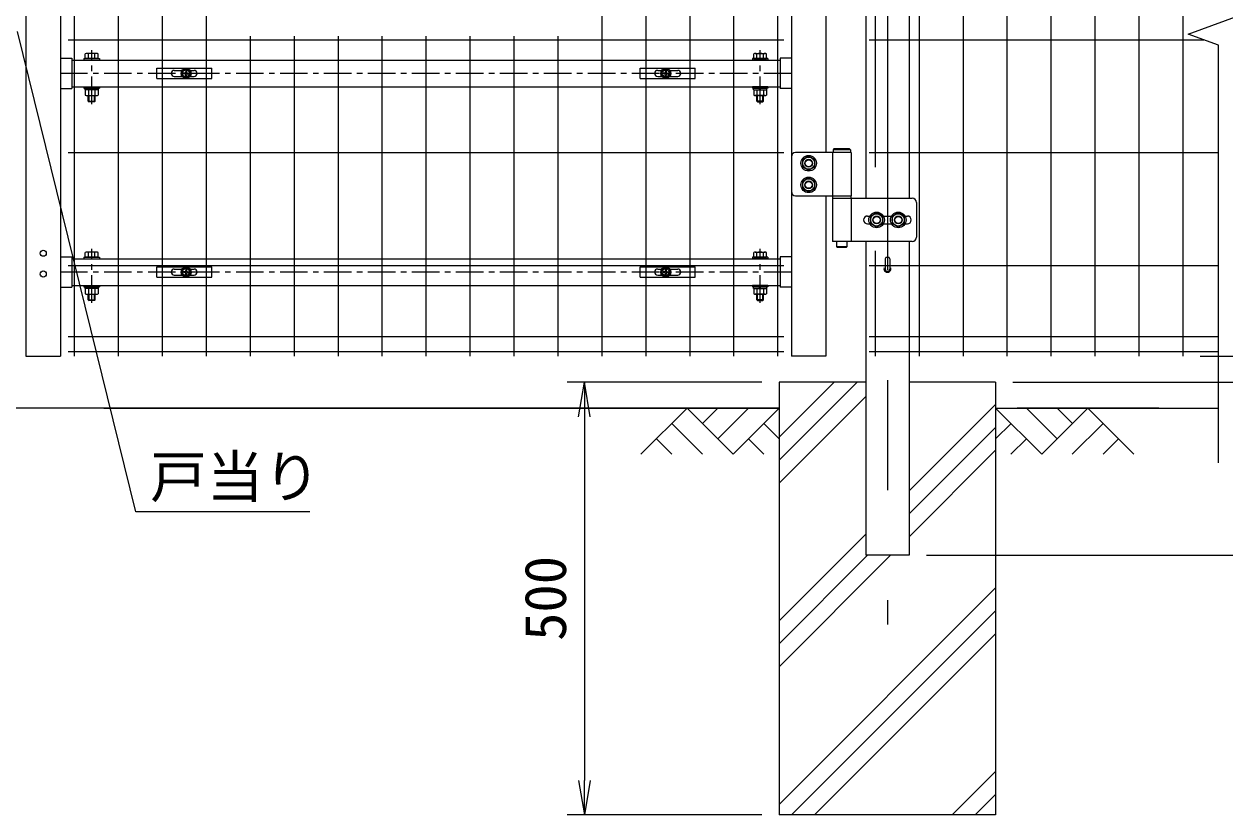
# Model space of a CAD drawing. Units: millimetres, scale not verified. Extents: x -4200 to 4200, y -2970 to 2970.
# Drawn here: x 1199 to 2586, y -722 to 192 of the extents above; entities that cross this region are included whole.
import ezdxf
from ezdxf.enums import TextEntityAlignment as Align

# ---------------------------------------------------------------- set-up
doc = ezdxf.new("R2010")
doc.units = ezdxf.units.MM
doc.header["$LTSCALE"] = 20
doc.linetypes.add('USER1', pattern=[50.8, 31.75, -6.35, 6.35, -6.35])
for name, color, linetype, lineweight in [('0-0_D-STR-TXT', 7, 'Continuous', 9), ('0-1_LAYER04', 7, 'Continuous', 9), ('0-2_D-BGD', 7, 'Continuous', 9), ('0-3_D-BMK', 2, 'USER1', 13), ('0-4_D-STR1', 1, 'Continuous', 18), ('0-5_D-STR-DIM', 7, 'Continuous', 9), ('0-6_0', 7, 'Continuous', 9), ('0-7_D-DCR-HCH', 7, 'Continuous', 9), ('0-8_D-STR3', 3, 'Continuous', 13), ('0-A_Defpoints', 6, 'Continuous', 18), ('0-B_D-STR2', 7, 'Continuous', 9)]:
    doc.layers.add(name, color=color, linetype=linetype, lineweight=lineweight)
doc.styles.add('ＭＳ ゴシック', font='')
doc.styles.get('ＭＳ ゴシック').set_extended_font_data('MS Gothic')

# ---------------------------------------------------------------- blocks, each defined once
blk = doc.blocks.new('_Open')
at = {"layer": '0-6_0'}
blk.add_line((-20, 3.33), (0, 0), dxfattribs=at)
blk.add_lwpolyline([(-20, -3.33), (0, 0), (-20, 0)], dxfattribs=at)
blk = doc.blocks.new('U6')
at = {"layer": '0-3_D-BMK'}
for p, q in [((21120, 6428), (21120, 7669.8)), ((36560, 6428), (36560, 7669.8)), ((37280, 7135), (20400, 7135)), ((21120, 1837), (21120, 3078.8)), ((36560, 1837), (36560, 3078.8)), ((37280, 2544), (20400, 2544))]:
    blk.add_line(p, q, dxfattribs=at)
at = {"layer": '0-4_D-STR1'}
for p, q in [((20400, 14300), (20400, 600)), ((37280, 14300), (37280, 600)), ((38080, 12540), (38080, 5310)), ((19600, 8880), (19600, 600)), ((20400, 7485), (20660, 7485)), ((20660, 7485), (20660, 6785)), ((20660, 7445), (37020, 7445)), ((37280, 7485), (37020, 7485)), ((37020, 7485), (37020, 6785)), ((20400, 6785), (20660, 6785)), ((20660, 6825), (37020, 6825)), ((37280, 6785), (37020, 6785)), ((38080, 4310), (38080, 600)), ((20400, 2894), (20660, 2894)), ((20660, 2894), (20660, 2194)), ((20660, 2854), (37020, 2854)), ((37280, 2894), (37020, 2894)), ((37020, 2894), (37020, 2194)), ((20660, 2234), (37020, 2234)), ((20400, 2194), (20660, 2194)), ((37280, 2194), (37020, 2194)), ((19600, 600), (20400, 600)), ((38080, 600), (37280, 600))]:
    blk.add_line(p, q, dxfattribs=at)
for centre in [(20000, 2980), (20000, 2500)]:
    blk.add_circle(centre, 70, dxfattribs=at)
at = {"layer": '0-8_D-STR3'}
for p, q in [((20970, 7477), (20970, 7586)), ((21232.5, 7597.1), (21007.5, 7597.1)), ((21045, 7477), (21045, 7586)), ((21195, 7477), (21195, 7586)), ((21270, 7477), (21270, 7586)), ((36409.9, 7477), (36409.9, 7586)), ((36447.5, 7597.1), (36672.5, 7597.1)), ((36485, 7477), (36485, 7586)), ((36635, 7477), (36635, 7586)), ((36710, 7477), (36710, 7586)), ((20940, 7477), (20940, 7445)), ((20940, 7477), (21300, 7477)), ((20940, 7445), (21300, 7445)), ((21270, 7477), (20970, 7477)), ((21300, 7477), (21300, 7445)), ((36380, 7477), (36380, 7445)), ((36740, 7477), (36380, 7477)), ((36740, 7445), (36380, 7445)), ((36409.9, 7477), (36710, 7477)), ((36740, 7477), (36740, 7445)), ((20940, 6825), (20940, 6793)), ((20940, 6825), (21300, 6825)), ((20940, 6793), (21300, 6793)), ((20970, 6753), (20970, 6634)), ((21045, 6753), (21045, 6634)), ((21127.5, 6753), (21104.4, 6793)), ((21141.4, 6753), (21118.3, 6793)), ((21195, 6753), (21195, 6634)), ((21270, 6753), (21270, 6634)), ((21300, 6825), (21300, 6793)), ((36380, 6825), (36380, 6793)), ((36740, 6825), (36380, 6825)), ((36740, 6793), (36380, 6793)), ((36409.9, 6753), (36409.9, 6634)), ((36485, 6753), (36485, 6634)), ((36538.6, 6753), (36561.7, 6793)), ((36552.5, 6753), (36575.6, 6793)), ((36635, 6753), (36635, 6634)), ((36710, 6753), (36710, 6634)), ((36740, 6825), (36740, 6793)), ((21007.5, 6623), (21232.5, 6623)), ((21040, 6497), (21040, 6623)), ((21040, 6497), (21060, 6477)), ((21040, 6497), (21200, 6497)), ((21060, 6477), (21060, 6623)), ((21180, 6477), (21060, 6477)), ((21180, 6477), (21180, 6623)), ((21180, 6477), (21200, 6497)), ((21200, 6497), (21200, 6623)), ((36672.5, 6623), (36447.5, 6623)), ((36480, 6497), (36480, 6623)), ((36500, 6477), (36480, 6497)), ((36640, 6497), (36480, 6497)), ((36500, 6477), (36500, 6623)), ((36500, 6477), (36620, 6477)), ((36620, 6477), (36620, 6623)), ((36640, 6497), (36620, 6477)), ((36640, 6497), (36640, 6623)), ((38660, 5310), (37380, 5310)), ((38228, 5310), (38228, 4310)), ((38264, 5390), (38244, 5370)), ((38244, 5370), (38244, 5310)), ((38644, 5370), (38244, 5370)), ((38644, 5310), (38244, 5310)), ((38624, 5390), (38264, 5390)), ((38624, 5390), (38644, 5370)), ((38644, 5370), (38644, 5310)), ((38660, 5310), (38660, 4310)), ((37280, 5210), (37280, 4410)), ((37380, 4310), (38660, 4310)), ((38228, 4250), (38228, 3250)), ((38228, 4250), (40068, 4250)), ((38234, 4310), (38234, 4250)), ((38234, 4250), (38654, 4250)), ((38660, 4250), (38660, 3250)), ((40168, 4150), (40168, 3350)), ((38950, 3750), (38950.2, 3750)), ((39040, 3840), (39094.1, 3840)), ((39040, 3660), (39094.1, 3660)), ((39405.9, 3840), (39594.1, 3840)), ((39405.9, 3660), (39594.1, 3660)), ((39905.9, 3840), (39960, 3840)), ((39905.9, 3660), (39960, 3660)), ((40050, 3750), (40050.2, 3750)), ((40068, 3250), (38228, 3250)), ((38324, 3250), (38324, 3130)), ((38564, 3250), (38564, 3130)), ((20940, 2886), (20940, 2854)), ((20940, 2886), (21300, 2886)), ((20940, 2854), (21300, 2854)), ((20970, 2886), (20970, 2995)), ((21270, 2886), (20970, 2886)), ((21232.5, 3006.1), (21007.5, 3006.1)), ((21045, 2886), (21045, 2995)), ((21195, 2886), (21195, 2995)), ((21270, 2886), (21270, 2995)), ((21300, 2886), (21300, 2854)), ((36380, 2886), (36380, 2854)), ((36740, 2886), (36380, 2886)), ((36740, 2854), (36380, 2854)), ((36409.9, 2886), (36409.9, 2995)), ((36409.9, 2886), (36710, 2886)), ((36447.5, 3006.1), (36672.5, 3006.1)), ((36485, 2886), (36485, 2995)), ((36635, 2886), (36635, 2995)), ((36710, 2886), (36710, 2995)), ((36740, 2886), (36740, 2854)), ((20940, 2234), (20940, 2202)), ((20940, 2234), (21300, 2234)), ((21300, 2234), (21300, 2202)), ((36380, 2234), (36380, 2202)), ((36740, 2234), (36380, 2234)), ((36740, 2234), (36740, 2202)), ((20940, 2202), (21300, 2202)), ((20970, 2162), (20970, 2043)), ((21007.5, 2032), (21232.5, 2032)), ((21040, 1906), (21040, 2032)), ((21045, 2162), (21045, 2043)), ((21060, 1886), (21060, 2032)), ((21127.5, 2162), (21104.4, 2202)), ((21141.4, 2162), (21118.3, 2202)), ((21180, 1886), (21180, 2032)), ((21195, 2162), (21195, 2043)), ((21200, 1906), (21200, 2032)), ((21270, 2162), (21270, 2043)), ((36740, 2202), (36380, 2202)), ((36409.9, 2162), (36409.9, 2043)), ((36672.5, 2032), (36447.5, 2032)), ((36480, 1906), (36480, 2032)), ((36485, 2162), (36485, 2043)), ((36500, 1886), (36500, 2032)), ((36538.6, 2162), (36561.7, 2202)), ((36552.5, 2162), (36575.6, 2202)), ((36620, 1886), (36620, 2032)), ((36635, 2162), (36635, 2043)), ((36640, 1906), (36640, 2032)), ((36710, 2162), (36710, 2043)), ((21040, 1906), (21060, 1886)), ((21040, 1906), (21200, 1906)), ((21180, 1886), (21060, 1886)), ((21180, 1886), (21200, 1906)), ((36500, 1886), (36480, 1906)), ((36640, 1906), (36480, 1906)), ((36500, 1886), (36620, 1886)), ((36640, 1906), (36620, 1886))]:
    blk.add_line(p, q, dxfattribs=at)
for points in [[(21274, 6753), (20966, 6753), (20966, 6793)], [(21274, 6753), (21274, 6793), (20966, 6793)], [(36406, 6753), (36714, 6753), (36714, 6793)], [(36406, 6753), (36406, 6793), (36714, 6793)], [(38234, 4310), (38654, 4310), (38654, 4250)], [(38544, 3110), (38564, 3130), (38324, 3130)], [(38544, 3110), (38344, 3110), (38324, 3130)], [(21274, 2162), (20966, 2162), (20966, 2202)], [(21274, 2162), (21274, 2202), (20966, 2202)], [(36406, 2162), (36714, 2162), (36714, 2202)], [(36406, 2162), (36406, 2202), (36714, 2202)]]:
    blk.add_lwpolyline(points, dxfattribs=at)
for points in [[(37680, 5222), (37539.7, 5141), (37539.7, 4979), (37680, 4898), (37820.3, 4979), (37820.3, 5141)], [(37680, 4722), (37539.7, 4641), (37539.7, 4479), (37680, 4398), (37820.3, 4479), (37820.3, 4641)], [(39250, 3912), (39109.7, 3831), (39109.7, 3669), (39250, 3588), (39390.3, 3669), (39390.3, 3831)], [(39750, 3912), (39609.7, 3831), (39609.7, 3669), (39750, 3588), (39890.3, 3669), (39890.3, 3831)]]:
    blk.add_lwpolyline(points, close=True, dxfattribs=at)
for centre, radius in [((37680, 5060), 180), ((37680, 5060), 140.7), ((37680, 5060), 90), ((37680, 5060), 80), ((37680, 4560), 180), ((37680, 4560), 140.7), ((37680, 4560), 90), ((37680, 4560), 80), ((39250, 3750), 180), ((39250, 3750), 140.7), ((39750, 3750), 180), ((39750, 3750), 140.7), ((39250, 3750), 90), ((39250, 3750), 80), ((39750, 3750), 90), ((39750, 3750), 80)]:
    blk.add_circle(centre, radius, dxfattribs=at)
for centre, radius, start, end in [((21007.5, 7528), 69.1, 57.13278, 122.86722), ((21120, 7337.2), 259.8, 73.22135, 106.77865), ((21232.5, 7528), 69.1, 57.13278, 122.86722), ((36447.5, 7528), 69.1, 57.13278, 122.86722), ((36560, 7337.2), 259.8, 73.22135, 106.77865), ((36672.5, 7528), 69.1, 57.13278, 122.86722), ((21007.5, 6692.1), 69.1, 237.13278, 302.86722), ((21120, 6882.8), 259.8, 253.22135, 286.77865), ((21232.5, 6692.1), 69.1, 237.13278, 302.86722), ((36447.5, 6692.1), 69.1, 237.13278, 302.86722), ((36560, 6882.8), 259.8, 253.22135, 286.77865), ((36672.5, 6692.1), 69.1, 237.13278, 302.86722), ((37380, 5210), 100, 90, 180), ((37380, 4410), 100, 180, 270), ((40068, 4150), 100, 0, 90), ((39040, 3750), 90, 90, 180), ((39040, 3750), 90, 180, 270), ((39960, 3750), 90, 0, 90), ((39960, 3750), 90, 270, 0), ((40068, 3350), 100, 270, 0), ((21007.5, 2937), 69.1, 57.13278, 122.86722), ((21120, 2746.2), 259.8, 73.22135, 106.77865), ((21232.5, 2937), 69.1, 57.13278, 122.86722), ((36447.5, 2937), 69.1, 57.13278, 122.86722), ((36560, 2746.2), 259.8, 73.22135, 106.77865), ((36672.5, 2937), 69.1, 57.13278, 122.86722), ((21007.5, 2101.1), 69.1, 237.13278, 302.86722), ((21120, 2291.8), 259.8, 253.22135, 286.77865), ((21232.5, 2101.1), 69.1, 237.13278, 302.86722), ((36447.5, 2101.1), 69.1, 237.13278, 302.86722), ((36560, 2291.8), 259.8, 253.22135, 286.77865), ((36672.5, 2101.1), 69.1, 237.13278, 302.86722)]:
    blk.add_arc(centre, radius, start, end, dxfattribs=at)
at = {"layer": '0-A_Defpoints'}
for centre in [(23300, 7135), (34380, 7135), (23300, 2544), (34380, 2544)]:
    blk.add_circle(centre, 80, dxfattribs=at)
blk = doc.blocks.new('A$C1aa64d16')
at = {"layer": '0-8_D-STR3'}
for p, q in [((-679.7, 120), (590.3, 120)), ((-679.7, -120), (-679.7, 120)), ((-274.7, 70), (-91.2, 70)), ((-37.1, 8.4), (-63, 7.9)), ((-63, 7.9), (-63, -7.9)), ((-7.9, 63), (-8.4, 37.1)), ((-7.9, 63), (7.9, 63)), ((7.9, 63), (8.4, 37.1)), ((37.1, 8.4), (63, 7.9)), ((63, 7.9), (63, -7.9)), ((91.2, 70), (185.3, 70)), ((-274.7, -70), (-91.2, -70)), ((-37.1, -8.4), (-63, -7.9)), ((-7.9, -63), (-8.4, -37.1)), ((37.1, -8.4), (63, -7.9)), ((91.2, -70), (185.3, -70))]:
    blk.add_line(p, q, dxfattribs=at)
for points in [[(-679.7, -120), (590.3, -120), (590.3, 120)], [(-7.9, -63), (7.9, -63), (8.4, -37.1)]]:
    blk.add_lwpolyline(points, dxfattribs=at)
for radius in [115, 105]:
    blk.add_circle((0, 0), radius, dxfattribs=at)
for centre, radius, start, end in [((-274.7, 0), 70, 90, 270), ((-38.1, 38.1), 29.8, 270, 0), ((38.1, 38.1), 29.8, 180, 270), ((185.3, 0), 70, 270, 90), ((-38.1, -38.1), 29.8, 0, 90), ((38.1, -38.1), 29.8, 90, 180)]:
    blk.add_arc(centre, radius, start, end, dxfattribs=at)
blk = doc.blocks.new('A$Cf29bf4b8')
at = {"layer": '0-8_D-STR3'}
for p, q in [((-590.3, 120), (679.7, 120)), ((-590.3, -120), (-590.3, 120)), ((-185.3, 70), (-91.2, 70)), ((-37.1, 8.4), (-63, 7.9)), ((-63, 7.9), (-63, -7.9)), ((-7.9, 63), (-8.4, 37.1)), ((-7.9, 63), (7.9, 63)), ((7.9, 63), (8.4, 37.1)), ((37.1, 8.4), (63, 7.9)), ((63, 7.9), (63, -7.9)), ((91.2, 70), (274.7, 70)), ((-185.3, -70), (-91.2, -70)), ((-37.1, -8.4), (-63, -7.9)), ((-7.9, -63), (-8.4, -37.1)), ((37.1, -8.4), (63, -7.9)), ((91.2, -70), (274.7, -70))]:
    blk.add_line(p, q, dxfattribs=at)
for points in [[(-590.3, -120), (679.7, -120), (679.7, 120)], [(-7.9, -63), (7.9, -63), (8.4, -37.1)]]:
    blk.add_lwpolyline(points, dxfattribs=at)
for radius in [115, 105]:
    blk.add_circle((0, 0), radius, dxfattribs=at)
for centre, radius, start, end in [((-185.3, 0), 70, 90, 270), ((-38.1, 38.1), 29.8, 270, 0), ((38.1, 38.1), 29.8, 180, 270), ((274.7, 0), 70, 270, 90), ((-38.1, -38.1), 29.8, 0, 90), ((38.1, -38.1), 29.8, 90, 180)]:
    blk.add_arc(centre, radius, start, end, dxfattribs=at)

msp = doc.modelspace()

# ---------------------------------------------------------------- linework, layer by layer
at = {"layer": '0-0_D-STR-TXT'}
msp.add_lwpolyline([(1528.64, -371.93), (1327.58, -371.93), (1190.85, 182.85)], dxfattribs=at)
at = {"layer": '0-1_LAYER04'}
for p, q in [((2070.73, -222.31), (2070.73, -722.31)), ((2170.73, -222.31), (2070.73, -222.31)), ((2320.73, -222.31), (2220.73, -222.31)), ((2320.73, -222.31), (2320.73, -722.31)), ((1290.73, -252.35), (2070.73, -252.35)), ((2320.73, -722.31), (2070.73, -722.31))]:
    msp.add_line(p, q, dxfattribs=at)
at = {"layer": '0-2_D-BGD'}
for p, q in [((2070.73, -252.31), (320.74, -252.31)), ((2320.73, -252.35), (2578.11, -252.35)), ((2509.28, -252.35), (2345.73, -252.35))]:
    msp.add_line(p, q, dxfattribs=at)
at = {"layer": '0-3_D-BMK'}
msp.add_line((2195.73, 541.96), (2195.73, -502.31), dxfattribs=at)
at = {"layer": '0-4_D-STR1'}
for p, q in [((2170.73, 351.69), (2170.73, -9.81)), ((2220.73, 351.69), (2220.73, -9.81)), ((2170.73, -59.81), (2170.73, -422.31)), ((2220.73, -59.81), (2220.73, -422.31)), ((2220.73, -422.31), (2170.73, -422.31))]:
    msp.add_line(p, q, dxfattribs=at)
msp.add_arc((2195.73, -91.31), 4, 162.5424, 17.4576, dxfattribs=at)
at = {"layer": '0-5_D-STR-DIM'}
for p, q in [((2556.86, -192.32), (2805.12, -192.32)), ((2556.86, -192.32), (2805.12, -192.32)), ((2050.73, -222.31), (1825.73, -222.31)), ((2340.73, -222.31), (3045.12, -222.31)), ((2340.73, -222.31), (3045.12, -222.31)), ((2340.73, -222.31), (2805.12, -222.31)), ((1845.73, -262.31), (1845.73, -682.31)), ((2240.73, -422.31), (2925.12, -422.31)), ((2240.73, -422.31), (3045.12, -422.31)), ((2050.73, -722.31), (1825.73, -722.31))]:
    msp.add_line(p, q, dxfattribs=at)
at = {"layer": '0-7_D-DCR-HCH'}
for p, q in [((2070.73, -312.31), (2160.73, -222.31)), ((2070.73, -285.8), (2134.21, -222.31)), ((2070.73, -338.83), (2170.73, -238.83)), ((2220.73, -347.93), (2320.73, -247.93)), ((1964.31, -252.31), (1911.1, -305.53)), ((1964.31, -252.31), (2017.52, -305.53)), ((1982.05, -270.05), (1999.78, -252.31)), ((1999.78, -287.79), (2035.26, -252.31)), ((2017.52, -305.53), (2070.73, -252.31)), ((2373.94, -305.57), (2320.73, -252.35)), ((2391.68, -287.83), (2356.21, -252.35)), ((2427.16, -252.35), (2373.94, -305.57)), ((2409.51, -270.18), (2391.68, -252.35)), ((2427.16, -252.35), (2480.37, -305.57)), ((1946.57, -270.05), (1982.21, -305.53)), ((2052.99, -270.05), (2070.73, -287.71)), ((2220.73, -374.45), (2320.73, -274.45)), ((2338.47, -270.09), (2320.73, -287.75)), ((2444.89, -270.09), (2409.26, -305.57)), ((1928.83, -287.79), (1946.65, -305.53)), ((2035.26, -287.79), (2053.08, -305.53)), ((2356.21, -287.83), (2338.39, -305.57)), ((2462.63, -287.83), (2444.81, -305.57)), ((2220.73, -400.96), (2320.73, -300.96)), ((2070.73, -497.93), (2170.73, -397.93)), ((2070.73, -550.96), (2199.38, -422.31)), ((2070.73, -524.45), (2172.86, -422.31)), ((2070.73, -710.06), (2320.73, -460.06)), ((2084.99, -722.31), (2320.73, -486.58)), ((2111.51, -722.31), (2320.73, -513.09)), ((2270.61, -722.31), (2320.73, -672.19)), ((2297.13, -722.31), (2320.73, -698.71))]:
    msp.add_line(p, q, dxfattribs=at)
at = {"layer": '0-8_D-STR3'}
for p, q in [((2193.13, -79.6), (2193.13, -91.76)), ((2198.33, -79.6), (2198.33, -91.76))]:
    msp.add_line(p, q, dxfattribs=at)
msp.add_arc((2195.73, -91.76), 2.6, 180, 0, dxfattribs=at)
msp.add_ellipse((2195.73, -79.61), major_axis=(-2.6, 0), ratio=0.649974, start_param=3.1415927, end_param=6.2831853, dxfattribs=at)
at = {"layer": '0-B_D-STR2'}
for p, q in [((1256.58, 577.68), (1256.58, -192.32)), ((1307.35, 577.68), (1307.35, -192.32)), ((1358.12, 577.68), (1358.12, -192.32)), ((1408.89, 577.68), (1408.89, -192.32)), ((1865.82, 577.68), (1865.82, -192.32)), ((1916.59, 577.68), (1916.59, -192.32)), ((1967.36, 577.68), (1967.36, -192.32)), ((2018.13, 577.68), (2018.13, -192.32)), ((2068.9, 577.68), (2068.9, -192.32)), ((2232.28, 577.68), (2232.28, -192.32)), ((2283.09, 577.68), (2283.09, -192.32)), ((2333.82, 577.68), (2333.82, -192.32)), ((2384.63, 577.68), (2384.63, -192.32)), ((2435.4, 577.68), (2435.4, -192.32)), ((2486.13, 577.68), (2486.13, -192.32)), ((2536.86, 577.68), (2536.86, -192.32)), ((2181.53, 320.23), (2181.53, 26.13)), ((2542.87, 179.86), (2613.34, 205.51)), ((1249.58, 173.18), (2075.9, 173.18)), ((1459.66, 177.62), (1459.66, -192.32)), ((1510.43, 177.62), (1510.43, -192.32)), ((1561.2, 177.62), (1561.2, -192.32)), ((1611.97, 177.62), (1611.97, -192.32)), ((1662.74, 177.62), (1662.74, -192.32)), ((1713.51, 177.62), (1713.51, -192.32)), ((1764.28, 177.62), (1764.28, -192.32)), ((1815.05, 177.62), (1815.05, -192.32)), ((2174.53, 173.18), (2561.2, 173.18)), ((2578.11, 167.03), (2542.87, 179.86)), ((2578.11, -315.31), (2578.11, 167.03)), ((1249.58, 42.93), (2075.9, 42.93)), ((2174.53, 42.93), (2578.11, 42.93)), ((2181.53, -70.52), (2181.53, -192.32)), ((1249.58, -87.32), (2075.9, -87.32)), ((2174.53, -87.32), (2578.11, -87.32)), ((1249.58, -169.33), (2075.9, -169.33)), ((2174.53, -169.32), (2578.11, -169.32)), ((1249.58, -186.92), (2075.9, -186.92)), ((2174.53, -186.92), (2578.11, -186.92))]:
    msp.add_line(p, q, dxfattribs=at)

# ---------------------------------------------------------------- block references
at = {"layer": '0-5_D-STR-DIM', "xscale": 0.05, "yscale": 0.05}
for name, p in [('A$C1aa64d16', (1385.74, 134.44)), ('A$Cf29bf4b8', (1939.74, 134.44)), ('A$C1aa64d16', (1385.74, -95.11)), ('A$Cf29bf4b8', (1939.74, -95.11))]:
    msp.add_blockref(name, p, dxfattribs=at)
at = {"layer": '0-5_D-STR-DIM', "xscale": 2, "yscale": 2}
for p, rotation in [((1845.73, -222.31), 90), ((1845.73, -722.31), 270)]:
    msp.add_blockref('_Open', p, dxfattribs=dict(at, rotation=rotation))
at = {"layer": '0-6_0', "xscale": 0.05, "yscale": 0.05}
msp.add_blockref('U6', (220.74, -222.31), dxfattribs=at)

# ---------------------------------------------------------------- texts
at = {"layer": '0-0_D-STR-TXT', "style": 'ＭＳ ゴシック'}
msp.add_text('戸当り', height=48.09, dxfattribs=at).set_placement((1344.04, -369.89), align=Align.BOTTOM_LEFT)
at = {"layer": '0-5_D-STR-DIM', "style": 'ＭＳ ゴシック'}
msp.add_text('500', height=48.09, rotation=90, dxfattribs=at).set_placement((1838.98, -521.19), align=Align.BOTTOM_LEFT)

doc.saveas('drawing.dxf')
